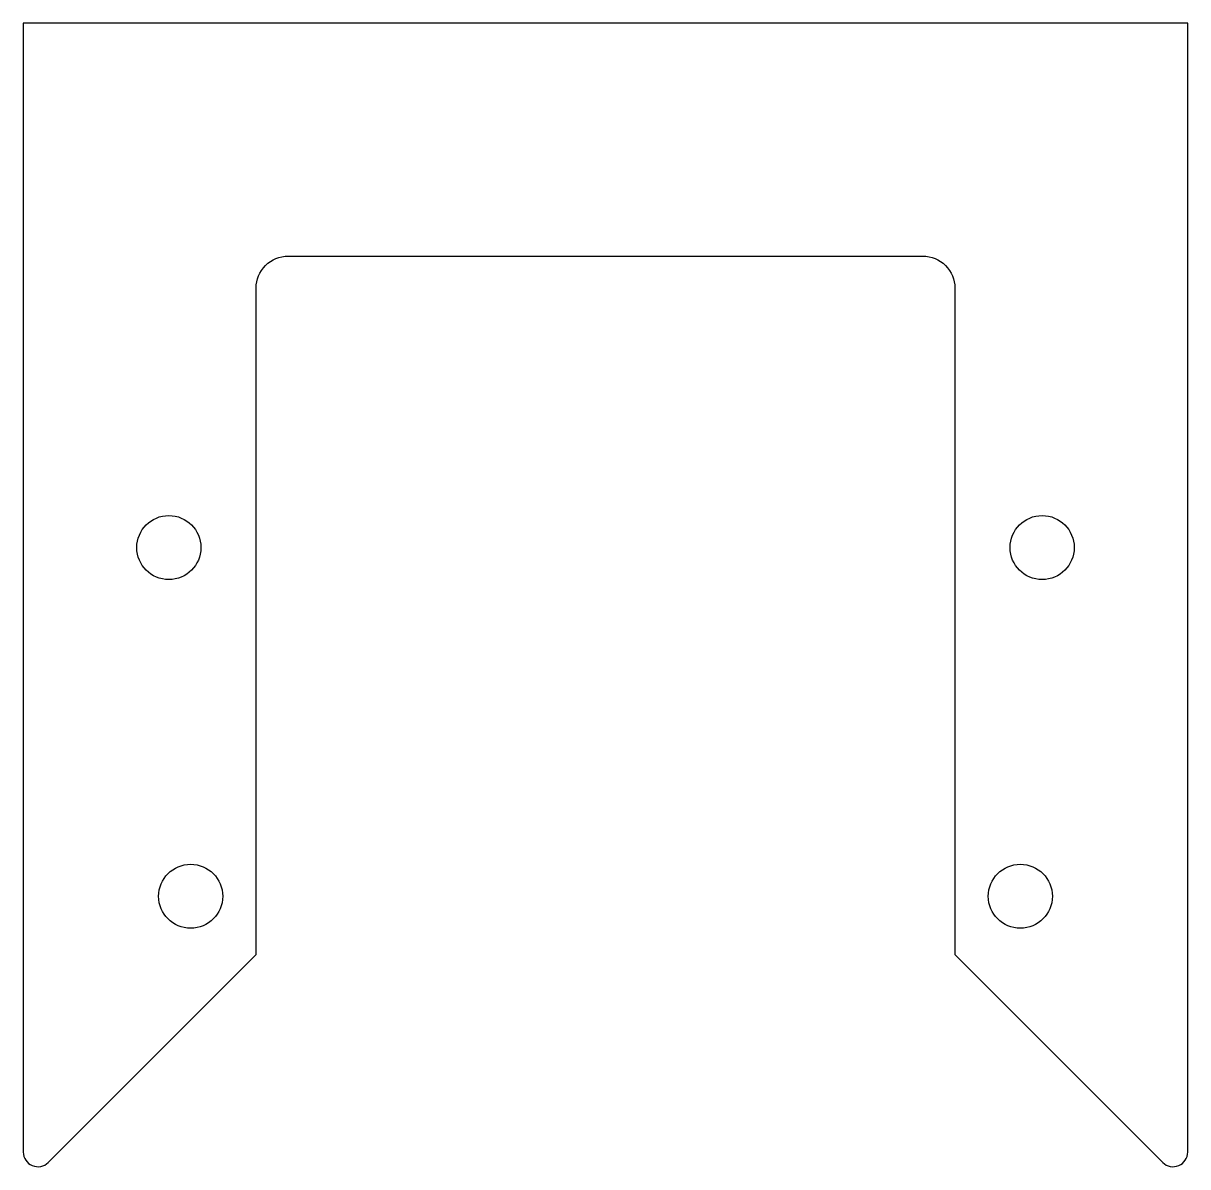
# Model space of a CAD drawing. Header units: inches. Extents: x -10 to 10, y -9.6 to 10.
import ezdxf

# ---------------------------------------------------------------- set-up
doc = ezdxf.new("R2010")
doc.units = ezdxf.units.IN
doc.header["$MEASUREMENT"] = 0

msp = doc.modelspace()

# ---------------------------------------------------------------- linework, layer by layer
msp.add_lwpolyline([(-10, -9.396, 0.668179), (-9.573, -9.573), (-6, -6), (-6, 5.45, -0.414214), (-5.45, 6), (5.45, 6, -0.414214), (6, 5.45), (6, -6), (9.573, -9.573, 0.668179), (10, -9.396), (10, 10), (-10, 10)], format="xyb", close=True)
for centre in [(-7.5, 0.992), (7.5, 0.992), (-7.125, -5), (7.125, -5)]:
    msp.add_circle(centre, 0.55)

doc.saveas('drawing.dxf')
